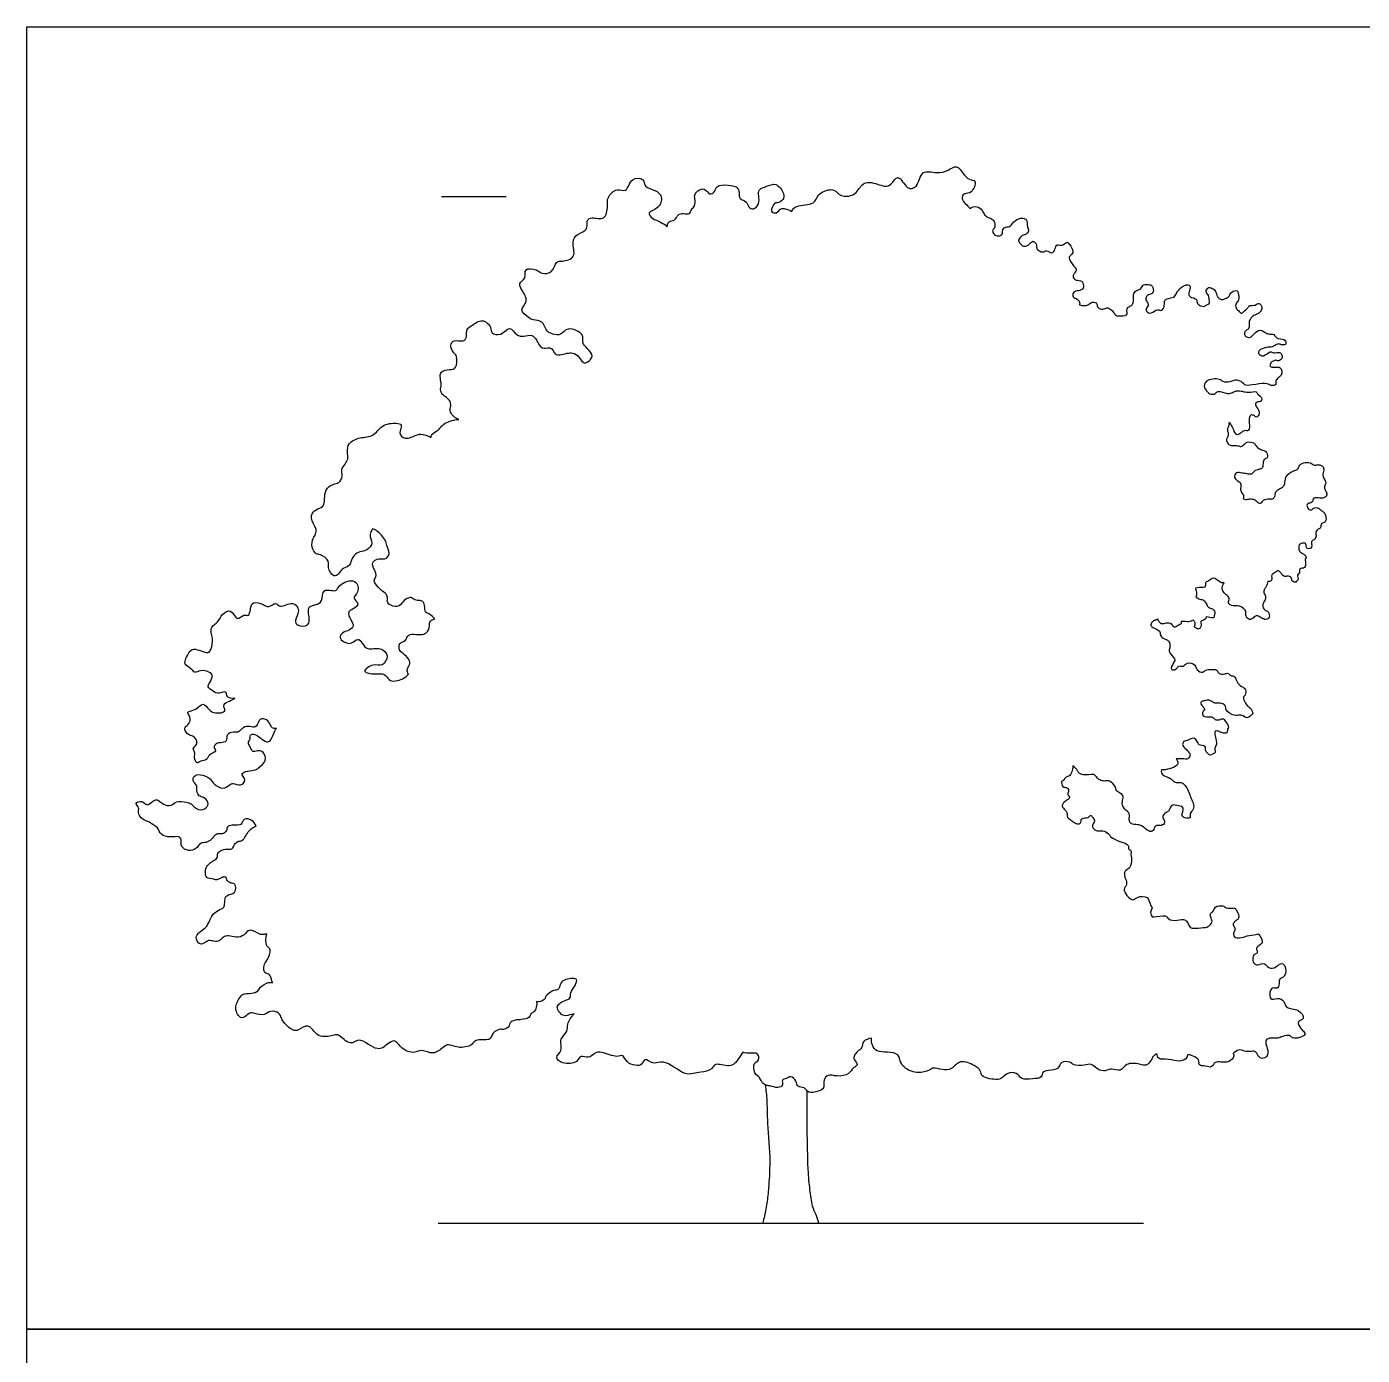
# Model space of a CAD drawing. Header units: millimetres. Extents: x 34 to 295, y 0 to 64.
# Drawn here: x 244.62 to 269.76, y 24.2 to 49.23 of the extents above; entities that cross this region are included whole.
import ezdxf

# ---------------------------------------------------------------- set-up
doc = ezdxf.new("R2010")
doc.units = ezdxf.units.MM
for name, color, linetype, true_color in [('AG-DIAGRAM', 7, 'Continuous', 0xfecc66), ('AG-GUIDE', 7, 'Continuous', 0xcccccc), ('AG-PLANTS', 7, 'Continuous', 0x66ccff), ('X-VPRT', 6, 'Continuous', 0xff00ff)]:
    doc.layers.add(name, color=color, linetype=linetype, true_color=true_color)

msp = doc.modelspace()

# ---------------------------------------------------------------- linework, layer by layer
at = {"layer": 'AG-DIAGRAM'}
msp.add_line((252.363, 26.692), (265.642, 26.692), dxfattribs=at)
at = {"layer": 'AG-GUIDE'}
msp.add_line((252.426, 46.027), (253.646, 46.027), dxfattribs=at)
at = {"layer": 'AG-PLANTS'}
for points, knots in [([(259.021, 45.744), (259.04, 45.79), (259.107, 45.877), (259.467, 45.861), (259.489, 46.082), (259.766, 46.188), (259.872, 46.113), (259.949, 46.025), (260.215, 46.028), (260.325, 46.261), (260.493, 46.323), (260.767, 46.205), (260.893, 46.237), (261.033, 46.487), (261.178, 46.145), (261.403, 46.193), (261.449, 46.552), (261.758, 46.453), (261.961, 46.507), (262.125, 46.639), (262.244, 46.461), (262.351, 46.334), (262.52, 46.346), (262.414, 46.073), (262.278, 46.099), (262.205, 46.01), (262.276, 45.9), (262.332, 45.857), (262.37, 45.808), (262.375, 45.801)], [22.80005, 22.80005, 22.80005, 22.80005, 23.450611, 24.506282, 25.309496, 26.266492, 26.907745, 27.532364, 28.432198, 29.34663, 30.105016, 31.107499, 31.778889, 32.58564, 33.542135, 34.297277, 35.300805, 36.249574, 37.136718, 37.903818, 38.693284, 39.474587, 40.096301, 40.957535, 41.615458, 42.169995, 42.797834, 43.459429, 43.566502, 43.566502, 43.566502, 43.566502]), ([(252.75, 41.828), (252.686, 41.85), (252.57, 41.957), (252.601, 42.055), (252.602, 42.171), (252.521, 42.243), (252.443, 42.293), (252.395, 42.386), (252.435, 42.481), (252.399, 42.603), (252.4, 42.746), (252.581, 42.77), (252.718, 42.78), (252.73, 43.032), (252.638, 43.095), (252.579, 43.219), (252.654, 43.344), (252.834, 43.279), (252.913, 43.382), (252.883, 43.538), (253.001, 43.593), (253.19, 43.751), (253.376, 43.568), (253.349, 43.445), (253.561, 43.393), (253.707, 43.614), (253.835, 43.401), (253.972, 43.388), (254.135, 43.438), (254.218, 43.327), (254.304, 43.135), (254.461, 43.202), (254.54, 43.122), (254.564, 43.025), (254.762, 43.067), (254.867, 43.095), (254.997, 43.05), (255.081, 42.88), (255.185, 42.903), (255.305, 43.022), (255.172, 43.169), (255.057, 43.27), (255.132, 43.445), (254.79, 43.592), (254.686, 43.408), (254.515, 43.427), (254.378, 43.506), (254.346, 43.695), (254.143, 43.694), (254.063, 43.75), (253.875, 43.892), (254.078, 44.055), (253.942, 44.262), (253.864, 44.4), (254.033, 44.478), (253.963, 44.692), (254.231, 44.66), (254.304, 44.566), (254.534, 44.581), (254.571, 44.819), (254.703, 44.8), (254.983, 44.87), (254.865, 45.173), (254.974, 45.331), (255.198, 45.386), (255.144, 45.577), (255.26, 45.652), (255.521, 45.561), (255.562, 45.858), (255.533, 46.012), (255.728, 46.202), (255.922, 46.083), (255.982, 46.397), (256.252, 46.376), (256.238, 46.194), (256.455, 46.16), (256.601, 46.034), (256.531, 45.79), (256.287, 45.745), (256.395, 45.588), (256.614, 45.533), (256.675, 45.46)], [0, 0, 0, 0, 0.8559, 1.433925, 2.051086, 2.655859, 3.234182, 3.81131, 4.392003, 5.069972, 5.715742, 6.47184, 7.12227, 7.977548, 8.603591, 9.264854, 9.890897, 10.65057, 11.255344, 11.953995, 12.602108, 13.478439, 14.328977, 14.933228, 15.697593, 16.531534, 17.322846, 18.017575, 18.747981, 19.419568, 20.225813, 20.911959, 21.500445, 22.031946, 22.822092, 23.465927, 24.135794, 24.912264, 25.464762, 26.155327, 26.93437, 27.648717, 28.358108, 29.361625, 30.14586, 30.874931, 31.60637, 32.366832, 33.13933, 33.767011, 34.564419, 35.37209, 36.262474, 36.941549, 37.645715, 38.380084, 39.206772, 39.876447, 40.682252, 41.506891, 42.143474, 43.03896, 44.001524, 44.788849, 45.615026, 46.346466, 46.965579, 47.84574, 48.749306, 49.520927, 50.408355, 51.14791, 52.070413, 52.887864, 53.572577, 54.400995, 55.183431, 56.05177, 56.86518, 57.536577, 58.515648, 58.515648, 58.515648, 58.515648]), ([(256.675, 45.46), (256.678, 45.493), (256.698, 45.574), (256.827, 45.563), (256.87, 45.697), (256.98, 45.715), (257.108, 45.685), (257.125, 45.793), (257.208, 45.845), (257.201, 45.986), (257.176, 46.057), (257.279, 46.172), (257.404, 46.177), (257.459, 46.05), (257.583, 46.104), (257.592, 46.246), (257.827, 46.255), (258.027, 46.208), (258.03, 46.07), (258.036, 45.966), (258.176, 45.95), (258.197, 45.821), (258.307, 45.77), (258.416, 45.892), (258.399, 46.033), (258.388, 46.176), (258.554, 46.215), (258.73, 46.303), (258.887, 46.088), (258.871, 45.963), (258.755, 45.898), (258.697, 45.924), (258.595, 45.731), (258.742, 45.701), (258.813, 45.815), (258.899, 45.798), (258.984, 45.771), (259.021, 45.744)], [0, 0, 0, 0, 0.595222, 1.199993, 1.848664, 2.456995, 3.084561, 3.630026, 4.199909, 4.875052, 5.383602, 6.081758, 6.699289, 7.32501, 7.910397, 8.548704, 9.412616, 10.235364, 10.881666, 11.446788, 12.080537, 12.723591, 13.299114, 13.990846, 14.710044, 15.358992, 16.089513, 16.880055, 17.771063, 18.410531, 19.045317, 19.47911, 20.236366, 20.804607, 21.453278, 21.973501, 22.666852, 22.666852, 22.666852, 22.666852]), ([(262.375, 45.801), (262.412, 45.826), (262.508, 45.861), (262.618, 45.77), (262.643, 45.677), (262.718, 45.63), (262.813, 45.608), (262.852, 45.515), (262.846, 45.436), (262.795, 45.402), (262.811, 45.326), (262.881, 45.271), (263.003, 45.299), (262.979, 45.406), (263.052, 45.466), (263.129, 45.445), (263.191, 45.555), (263.327, 45.639), (263.472, 45.597), (263.44, 45.452), (263.499, 45.388), (263.436, 45.303), (263.377, 45.315), (263.282, 45.217), (263.297, 45.174), (263.379, 45.059), (263.503, 45.125), (263.566, 45.22), (263.647, 45.108), (263.614, 45.038), (263.75, 44.958), (263.816, 45.031), (263.925, 44.933), (263.982, 45.036), (264.004, 45.144), (264.119, 45.083), (264.204, 45.195), (264.255, 45.117), (264.341, 44.994), (264.277, 44.922), (264.218, 44.875), (264.324, 44.718), (264.394, 44.666), (264.349, 44.581), (264.312, 44.543), (264.336, 44.435), (264.471, 44.464), (264.519, 44.373), (264.511, 44.262), (264.39, 44.253), (264.316, 44.23), (264.297, 44.12), (264.405, 44.109), (264.448, 44.028), (264.441, 43.994), (264.439, 43.988)], [0, 0, 0, 0, 0.692422, 1.363686, 1.938163, 2.479508, 3.053853, 3.631961, 4.142634, 4.57315, 5.055453, 5.604307, 6.190467, 6.751378, 7.282585, 7.763332, 8.397105, 9.149572, 9.784802, 10.449065, 10.969694, 11.505801, 11.961934, 12.612122, 13.000432, 13.645225, 14.30478, 14.858815, 15.44791, 15.938829, 16.59656, 17.123748, 17.733686, 18.30406, 18.866652, 19.448827, 20.057779, 20.547645, 21.260439, 21.794764, 22.253234, 23.032229, 23.573574, 24.100423, 24.538218, 25.073841, 25.702182, 26.263515, 26.833084, 27.445523, 27.962598, 28.492309, 29.059173, 29.65271, 29.78573, 29.78573, 29.78573, 29.78573]), ([(264.439, 43.988), (264.467, 43.978), (264.527, 43.97), (264.603, 43.98), (264.653, 44.04), (264.765, 44.041), (264.771, 43.971), (264.799, 43.908), (264.908, 43.898), (264.97, 43.954), (265.088, 43.851), (265.121, 43.775), (265.171, 43.79), (265.365, 43.761), (265.315, 43.904), (265.369, 43.955), (265.442, 43.981), (265.465, 44.087), (265.447, 44.18), (265.494, 44.263), (265.61, 44.276), (265.628, 44.389), (265.75, 44.362), (265.797, 44.374), (265.843, 44.252), (265.811, 44.196), (265.738, 44.178), (265.697, 44.148), (265.674, 44.078), (265.759, 43.996), (265.689, 43.926), (265.69, 43.86), (265.791, 43.804), (265.902, 43.922), (265.964, 43.865), (266.04, 43.932), (266.033, 44.017), (266.046, 44.089), (266.135, 44.12), (266.236, 44.132), (266.273, 44.224), (266.315, 44.285), (266.439, 44.382), (266.532, 44.355), (266.517, 44.253), (266.469, 44.163), (266.575, 44.116), (266.66, 44.093), (266.632, 43.998), (266.793, 43.936), (266.829, 43.997), (266.894, 44), (266.878, 44.112), (266.875, 44.164), (266.8, 44.231), (266.859, 44.323), (266.918, 44.307), (267.001, 44.268), (267.019, 44.17), (267.046, 44.118), (267.128, 44.075), (267.185, 44.108), (267.267, 44.141), (267.268, 44.22), (267.384, 44.27), (267.429, 44.241), (267.442, 44.113), (267.432, 44.058), (267.361, 44.002), (267.392, 43.904), (267.43, 43.885), (267.483, 43.807), (267.525, 43.863), (267.613, 43.922), (267.635, 43.99), (267.751, 43.965), (267.816, 44.046), (267.89, 43.936), (267.852, 43.861), (267.78, 43.806), (267.721, 43.793), (267.639, 43.716), (267.627, 43.631), (267.639, 43.522), (267.548, 43.506), (267.538, 43.411), (267.598, 43.367), (267.68, 43.376), (267.719, 43.447), (267.845, 43.543), (267.942, 43.451), (268.02, 43.433), (268.107, 43.443), (268.143, 43.336), (268.297, 43.359), (268.33, 43.272), (268.321, 43.23), (268.239, 43.231), (268.191, 43.263), (268.11, 43.22), (268.073, 43.189), (267.948, 43.193), (267.819, 43.141), (267.794, 43.065), (267.91, 42.993), (268.027, 43.134), (268.092, 43.066), (268.212, 43.114), (268.255, 43.038), (268.258, 42.977), (268.188, 42.919), (268.132, 42.959), (268.036, 42.903), (268.008, 42.814), (268.131, 42.813), (268.224, 42.819), (268.254, 42.738), (268.241, 42.658), (268.18, 42.613), (268.12, 42.558), (268.157, 42.474), (268.034, 42.455), (267.974, 42.523), (267.762, 42.491), (267.562, 42.457), (267.537, 42.503), (267.408, 42.601), (267.277, 42.525), (267.137, 42.529), (267.079, 42.604), (266.799, 42.588), (266.776, 42.425), (266.835, 42.371), (266.884, 42.294), (267.004, 42.305), (267.04, 42.383), (267.225, 42.309), (267.298, 42.321), (267.386, 42.379), (267.514, 42.361), (267.608, 42.327), (267.782, 42.373), (267.777, 42.305), (267.906, 42.234), (267.842, 42.151), (267.779, 42.167), (267.735, 42.11), (267.783, 42.05), (267.848, 41.951), (267.769, 41.842), (267.725, 41.92), (267.639, 41.913), (267.63, 41.821), (267.636, 41.767), (267.645, 41.59), (267.529, 41.638), (267.471, 41.557), (267.375, 41.516), (267.332, 41.677), (267.279, 41.757), (267.256, 41.778)], [0, 0, 0, 0, 0.569004, 1.073025, 1.596099, 2.160908, 2.614137, 3.087335, 3.671388, 4.170492, 4.87633, 5.389225, 5.801152, 6.536248, 7.136209, 7.621145, 8.122627, 8.716875, 9.298925, 9.842756, 10.447263, 11.001298, 11.608594, 11.999007, 12.626847, 13.084542, 13.584442, 14.005639, 14.477662, 15.063451, 15.597614, 16.044305, 16.611713, 17.305456, 17.766986, 18.299184, 18.848338, 19.327964, 19.882581, 20.471312, 21.027667, 21.561505, 22.291869, 22.790972, 23.355781, 23.907908, 24.495664, 25.01717, 25.52331, 26.220961, 26.67943, 27.091001, 27.673177, 28.126406, 28.673298, 29.215735, 29.651144, 30.2075, 30.78302, 31.24149, 31.775653, 32.255278, 32.78632, 33.281382, 33.904043, 34.294038, 34.9529, 35.406129, 35.934499, 36.486627, 36.897841, 37.408514, 37.832344, 38.455314, 38.915575, 39.516339, 40.038021, 40.616641, 41.149168, 41.701443, 42.168916, 42.774208, 43.336939, 43.91246, 44.419554, 44.94106, 45.424246, 45.925136, 46.462687, 47.15695, 47.794076, 48.332742, 48.844715, 49.407863, 50.092741, 50.610711, 50.952219, 51.451521, 51.90475, 52.443734, 52.855305, 53.512074, 54.212558, 54.665787, 55.259206, 55.984809, 56.481296, 57.105086, 57.602584, 58.060279, 58.573174, 59.022076, 59.626919, 60.101052, 60.695891, 61.262754, 61.766776, 62.28985, 62.807284, 63.320179, 63.799128, 64.361859, 64.904452, 65.779033, 66.603271, 67.000178, 67.704371, 68.422958, 69.088557, 69.65347, 70.579573, 71.242592, 71.758461, 72.310339, 72.908326, 73.39705, 74.189043, 74.710337, 75.299645, 75.956343, 76.58755, 77.315731, 77.71622, 78.375969, 78.868536, 79.329357, 79.758917, 80.256473, 80.89594, 81.459379, 81.9303, 82.415088, 82.933419, 83.429741, 84.125215, 84.658132, 85.236608, 85.740196, 86.514713, 86.972468, 86.972468, 86.972468, 86.972468]), ([(251.129, 39.767), (251.105, 39.732), (251.051, 39.632), (251.162, 39.508), (251.023, 39.355), (250.891, 39.34), (250.772, 39.28), (250.719, 39.146), (250.692, 39.054), (250.545, 39.03), (250.503, 38.914), (250.389, 38.846), (250.269, 39.043), (250.335, 39.162), (250.147, 39.301), (250.062, 39.276), (249.97, 39.426), (249.998, 39.591), (250.064, 39.665), (250.073, 39.764), (250.028, 39.832), (249.944, 40.024), (250.056, 40.143), (250.212, 40.165), (250.23, 40.333), (250.228, 40.508), (250.384, 40.619), (250.505, 40.621), (250.573, 40.768), (250.529, 40.884), (250.612, 40.988), (250.676, 41.083), (250.649, 41.219), (250.663, 41.394), (250.896, 41.503), (251.15, 41.491), (251.295, 41.739), (251.557, 41.769), (251.71, 41.738), (251.605, 41.568), (251.739, 41.434), (251.954, 41.538), (252.03, 41.56), (252.17, 41.528), (252.224, 41.49)], [5.263757, 5.263757, 5.263757, 5.263757, 5.685403, 6.443626, 7.209279, 7.902283, 8.567694, 9.27186, 9.831072, 10.505685, 11.155486, 11.739681, 12.550291, 13.202599, 14.03344, 14.562623, 15.291544, 16.053314, 16.642083, 17.194581, 17.741525, 18.564928, 19.270739, 19.970066, 20.690811, 21.47612, 22.253818, 22.889057, 23.588383, 24.228953, 24.888614, 25.516295, 26.202619, 26.950996, 27.861516, 28.786142, 29.742372, 30.700246, 31.312692, 32.036802, 32.739643, 33.617086, 34.173641, 35.013906, 35.013906, 35.013906, 35.013906]), ([(252.224, 41.49), (252.232, 41.515), (252.264, 41.583), (252.379, 41.619), (252.419, 41.722), (252.594, 41.814), (252.719, 41.827), (252.75, 41.828)], [12.334278, 12.334278, 12.334278, 12.334278, 12.702442, 13.38004, 13.976564, 14.923425, 15.248624, 15.248624, 15.248624, 15.248624]), ([(267.256, 41.778), (267.251, 41.746), (267.24, 41.684), (267.215, 41.631), (267.241, 41.582), (267.244, 41.504), (267.19, 41.459), (267.232, 41.362), (267.292, 41.33), (267.424, 41.346), (267.477, 41.306), (267.549, 41.362), (267.589, 41.418), (267.725, 41.396), (267.752, 41.346), (267.804, 41.275), (267.888, 41.255), (267.973, 41.221), (267.986, 41.096), (267.919, 41.088), (267.892, 41.028), (267.897, 40.911), (267.819, 40.888), (267.717, 40.864), (267.684, 40.78), (267.59, 40.811), (267.497, 40.813), (267.393, 40.848), (267.334, 40.74), (267.407, 40.679), (267.487, 40.63), (267.472, 40.54), (267.469, 40.467), (267.537, 40.408), (267.526, 40.357), (267.52, 40.334)], [-25.397635, -25.397635, -25.397635, -25.397635, -24.808246, -24.370245, -23.941239, -23.432911, -22.967543, -22.40494, -21.916747, -21.244242, -20.788716, -20.263855, -19.771788, -19.121038, -18.674017, -18.134052, -17.582468, -17.026663, -16.436282, -16.010403, -15.545036, -14.931165, -14.431878, -13.82715, -13.320316, -12.780351, -12.181678, -11.599128, -11.038455, -10.491889, -9.936559, -9.397423, -8.896056, -8.360701, -7.8815, -7.8815, -7.8815, -7.8815]), ([(267.52, 40.334), (267.537, 40.327), (267.574, 40.313), (267.646, 40.339), (267.751, 40.326), (267.784, 40.256), (267.871, 40.244), (267.894, 40.322), (268.014, 40.342), (268.075, 40.32), (268.123, 40.379), (268.125, 40.47), (268.188, 40.512), (268.261, 40.551), (268.315, 40.606), (268.305, 40.749), (268.406, 40.825), (268.458, 40.859), (268.566, 40.89), (268.564, 40.957), (268.658, 41.021), (268.785, 41.025), (268.86, 40.95), (268.915, 40.985), (269.025, 40.962), (269.047, 40.875), (269.003, 40.772), (269.057, 40.691), (269.09, 40.631), (269.041, 40.564), (269.059, 40.499), (269.11, 40.438), (269.073, 40.345), (268.965, 40.344), (268.845, 40.363), (268.833, 40.306), (268.818, 40.26), (268.735, 40.249), (268.714, 40.21), (268.742, 40.132), (268.812, 40.111), (268.843, 40.174), (268.944, 40.167), (268.976, 40.119), (269.028, 40.092), (269.074, 40.042), (269.087, 39.93), (269.051, 39.878), (268.975, 39.87), (268.991, 39.782), (268.931, 39.766), (268.879, 39.708), (268.893, 39.668), (268.895, 39.582), (268.832, 39.56), (268.795, 39.511), (268.821, 39.455), (268.801, 39.395), (268.768, 39.397), (268.705, 39.386), (268.706, 39.483), (268.687, 39.501), (268.571, 39.502), (268.561, 39.396), (268.576, 39.347), (268.632, 39.308), (268.732, 39.237), (268.675, 39.199), (268.696, 39.149), (268.699, 39.055), (268.658, 39.022), (268.605, 39.028), (268.568, 38.996), (268.59, 38.939), (268.552, 38.917), (268.535, 38.876), (268.572, 38.828), (268.526, 38.779), (268.496, 38.75), (268.423, 38.793), (268.446, 38.838), (268.373, 38.895), (268.306, 38.857), (268.247, 38.91), (268.22, 38.952), (268.172, 38.997), (268.136, 38.942), (268.043, 38.911), (268.064, 38.852), (268.061, 38.779), (268.005, 38.77), (267.983, 38.777)], [-53.523097, -53.523097, -53.523097, -53.523097, -53.082559, -52.563539, -51.976108, -51.469275, -50.98419, -50.494325, -49.8624, -49.404142, -48.931667, -48.375483, -47.874116, -47.332401, -46.828979, -46.144484, -45.50334, -45.011138, -44.419415, -43.977778, -43.373639, -42.707379, -42.140436, -41.697294, -41.105336, -40.582742, -39.96993, -39.399534, -38.9283, -38.420469, -37.949702, -37.432791, -36.911917, -36.299105, -35.676618, -35.282602, -34.883623, -34.365654, -34.004904, -33.48403, -33.034837, -32.580175, -32.026277, -31.578528, -31.134639, -30.649127, -30.032786, -29.578107, -29.116104, -28.633047, -28.190188, -27.689878, -27.31044, -26.791489, -26.328407, -25.89416, -25.435001, -25.003654, -24.675296, -24.260598, -23.729326, -23.440866, -22.859929, -22.299265, -21.885017, -21.379748, -20.779231, -20.394652, -19.974302, -19.407021, -19.009742, -18.583154, -18.209636, -17.785137, -17.419076, -17.045293, -16.622063, -16.165731, -15.796615, -15.313664, -14.941744, -14.43106, -13.939986, -13.450028, -13.002685, -12.585464, -12.146974, -11.593416, -11.165573, -10.689194, -10.221065, -10.221065, -10.221065, -10.221065]), ([(251.862, 38.477), (251.822, 38.472), (251.739, 38.451), (251.667, 38.334), (251.558, 38.285), (251.372, 38.361), (251.439, 38.51), (251.309, 38.599), (251.268, 38.63), (251.115, 38.794), (251.239, 38.89), (251.103, 39.068), (251.154, 39.183), (251.277, 39.213), (251.38, 39.185), (251.469, 39.308), (251.384, 39.458), (251.384, 39.556), (251.237, 39.729), (251.152, 39.759), (251.129, 39.767)], [0, 0, 0, 0, 0.652989, 1.332616, 1.967854, 2.718695, 3.383125, 4.062753, 4.549813, 5.360423, 5.980264, 6.803253, 7.411387, 8.054139, 8.645434, 9.291205, 10.034719, 10.63897, 11.577921, 11.933147, 11.933147, 11.933147, 11.933147]), ([(248.536, 36.576), (248.474, 36.569), (248.364, 36.587), (248.391, 36.736), (248.228, 36.645), (248.13, 36.703), (248.007, 36.791), (248.072, 36.872), (248.133, 37.011), (248.048, 37.081), (247.888, 37.116), (247.778, 37.038), (247.717, 37.144), (247.572, 37.212), (247.615, 37.331), (247.667, 37.432), (247.753, 37.55), (248.04, 37.392), (248.094, 37.514), (248.128, 37.684), (248.091, 37.782), (248.076, 37.928), (248.232, 38.009), (248.282, 38.161), (248.472, 38.286), (248.57, 38.007), (248.697, 38.173), (248.805, 38.108), (248.827, 38.263), (248.863, 38.417), (249.078, 38.348), (249.171, 38.272), (249.312, 38.407), (249.386, 38.252), (249.633, 38.437), (249.779, 38.217), (249.649, 38.05), (249.709, 37.93), (249.945, 37.927), (249.938, 38.117), (249.893, 38.305), (250.064, 38.337), (250.197, 38.391), (250.168, 38.674), (250.462, 38.56), (250.481, 38.729), (250.833, 38.858), (250.886, 38.564), (250.724, 38.469), (250.908, 38.358), (250.764, 38.248), (250.648, 38.22), (250.712, 38.048), (250.794, 37.941), (250.686, 37.849), (250.587, 37.833), (250.495, 37.742), (250.552, 37.649), (250.729, 37.569), (250.848, 37.731), (250.941, 37.609), (251.024, 37.471), (251.282, 37.558), (251.451, 37.377), (251.314, 37.162), (251.15, 37.241), (250.885, 37.059), (251.196, 37.027), (251.357, 37.055), (251.429, 36.912), (251.572, 36.882), (251.745, 36.962), (251.804, 37.029)], [7.213083, 7.213083, 7.213083, 7.213083, 7.823803, 8.395517, 9.067191, 9.721337, 10.387449, 10.93865, 11.638799, 12.206214, 12.962772, 13.580785, 14.178772, 14.889903, 15.490002, 16.145092, 16.788004, 17.768194, 18.351496, 19.133001, 19.756236, 20.42222, 21.162538, 21.933034, 22.69029, 23.510866, 24.202712, 24.746067, 25.412051, 26.095875, 26.910418, 27.543423, 28.247615, 28.855273, 29.769281, 30.569152, 31.387241, 31.98995, 32.790042, 33.539871, 34.308291, 35.016032, 35.699857, 36.534373, 37.386364, 38.06589, 39.07458, 39.927975, 40.61239, 41.29107, 41.983258, 42.578933, 43.317848, 43.978386, 44.604106, 45.225457, 45.837782, 46.402695, 47.179401, 47.902833, 48.536582, 49.253018, 50.16767, 50.991909, 51.801934, 52.579043, 53.407572, 54.257291, 55.034964, 55.714007, 56.396407, 57.377168, 57.377168, 57.377168, 57.377168]), ([(267.163, 38.752), (267.14, 38.747), (267.092, 38.749), (266.955, 38.883), (266.891, 38.78), (266.801, 38.776), (266.818, 38.678), (266.77, 38.657), (266.605, 38.67), (266.639, 38.597), (266.647, 38.524), (266.629, 38.487)], [-13.447293, -13.447293, -13.447293, -13.447293, -12.946871, -12.190702, -11.618147, -11.104386, -10.587531, -10.175418, -9.470187, -9.04399, -8.421369, -8.421369, -8.421369, -8.421369]), ([(267.983, 38.777), (267.978, 38.745), (267.958, 38.681), (267.919, 38.638), (267.9, 38.559), (267.954, 38.503), (267.93, 38.405), (267.867, 38.337), (267.922, 38.229), (268.001, 38.22), (268.032, 38.092), (267.939, 38.047), (267.86, 38.089), (267.782, 38.145), (267.728, 38.111), (267.664, 38.042), (267.587, 38.087), (267.564, 38.162), (267.585, 38.245), (267.407, 38.344), (267.338, 38.296), (267.212, 38.37), (267.283, 38.463), (267.199, 38.527), (267.129, 38.596), (267.117, 38.659), (267.141, 38.726), (267.163, 38.752)], [-13.755764, -13.755764, -13.755764, -13.755764, -13.167015, -12.708546, -12.206279, -11.706379, -11.136809, -10.582191, -9.988773, -9.479034, -8.874527, -8.343486, -7.779229, -7.220724, -6.777699, -6.228845, -5.724824, -5.210281, -4.698308, -3.916129, -3.377941, -2.762498, -2.220997, -1.656188, -1.062413, -0.600884, 0, 0, 0, 0]), ([(252.3, 38.073), (252.269, 38.105), (252.207, 38.168), (252.107, 38.19), (252.116, 38.323), (252.072, 38.422), (251.968, 38.411), (251.901, 38.436), (251.868, 38.469), (251.862, 38.477)], [0, 0, 0, 0, 0.689626, 1.240828, 1.892527, 2.471978, 3.040837, 3.630145, 3.784996, 3.784996, 3.784996, 3.784996]), ([(266.629, 38.487), (266.652, 38.468), (266.703, 38.431), (266.784, 38.445), (266.832, 38.339), (266.862, 38.294), (266.903, 38.272), (266.945, 38.267), (267.004, 38.201), (266.972, 38.152), (266.977, 38.056), (266.816, 38.138), (266.823, 38.05), (266.693, 38.034), (266.742, 37.963), (266.716, 37.915), (266.691, 37.864), (266.575, 37.922), (266.637, 37.976), (266.58, 38.062), (266.545, 38.029), (266.473, 38.009), (266.335, 38.04), (266.367, 37.974), (266.279, 37.946), (266.221, 37.891), (266.186, 37.989), (266.063, 38.002), (265.99, 37.961), (265.942, 38.013), (265.919, 38.048), (265.912, 38.068)], [-14.312257, -14.312257, -14.312257, -14.312257, -13.746113, -13.248643, -12.638956, -12.190188, -11.803897, -11.412695, -10.897454, -10.45023, -9.984059, -9.323454, -8.895474, -8.310438, -7.864535, -7.428215, -7.025896, -6.461274, -6.012505, -5.490524, -5.147222, -4.605368, -3.97383, -3.62042, -3.075107, -2.609888, -2.096216, -1.453685, -0.937276, -0.479781, 0, 0, 0, 0]), ([(251.804, 37.029), (251.789, 37.057), (251.767, 37.125), (251.818, 37.178), (251.849, 37.296), (251.695, 37.427), (251.628, 37.475), (251.617, 37.635), (251.774, 37.648), (251.776, 37.824), (252.117, 37.735), (252.21, 37.898), (252.192, 38.042), (252.273, 38.061), (252.3, 38.073)], [24.351169, 24.351169, 24.351169, 24.351169, 24.806283, 25.325697, 25.9347, 26.748331, 27.308354, 27.965053, 28.621082, 29.260983, 30.266265, 31.014022, 31.707121, 32.129532, 32.129532, 32.129532, 32.129532]), ([(265.912, 38.068), (265.902, 38.062), (265.866, 38.043), (265.816, 38.034), (265.766, 37.958), (265.816, 37.903), (265.968, 37.858), (265.952, 37.767), (266.009, 37.697), (266.138, 37.676), (266.146, 37.525), (266.108, 37.463), (266.203, 37.348), (266.258, 37.294), (266.132, 37.138), (266.21, 37.101), (266.278, 37.137), (266.303, 37.202), (266.399, 37.162), (266.457, 37.268), (266.633, 37.217), (266.631, 37.105), (266.767, 37.046), (266.799, 37.114), (266.945, 37.123), (267.039, 37.118), (267.047, 37.026), (267.175, 37.032), (267.244, 37.06), (267.282, 36.992), (267.362, 37.005), (267.388, 36.905), (267.455, 36.812), (267.585, 36.757), (267.565, 36.629), (267.501, 36.599), (267.584, 36.432), (267.663, 36.396), (267.72, 36.284), (267.657, 36.25), (267.59, 36.186), (267.504, 36.264), (267.451, 36.261), (267.348, 36.234), (267.182, 36.35), (267.197, 36.427), (267.139, 36.481), (267.039, 36.492), (266.968, 36.475), (266.889, 36.561), (266.794, 36.526), (266.759, 36.531), (266.694, 36.485), (266.766, 36.417), (266.808, 36.361), (266.757, 36.336), (266.754, 36.277), (266.762, 36.224), (266.898, 36.232), (266.966, 36.213), (266.999, 36.158), (267.088, 36.175), (267.139, 36.206), (267.187, 36.142), (267.265, 36.036), (267.219, 36), (267.228, 35.941), (267.189, 35.908), (267.108, 35.928), (267.048, 35.965), (266.977, 35.962), (266.987, 35.888), (267.001, 35.844), (267.034, 35.697), (266.97, 35.641), (267.013, 35.543), (266.937, 35.527), (266.891, 35.492), (266.839, 35.548), (266.804, 35.593), (266.825, 35.697), (266.673, 35.682), (266.665, 35.763), (266.585, 35.854), (266.488, 35.773), (266.39, 35.781), (266.365, 35.675), (266.451, 35.62), (266.498, 35.558), (266.531, 35.514), (266.494, 35.425), (266.431, 35.434), (266.369, 35.433), (266.294, 35.435), (266.257, 35.436)], [50.763201, 50.763201, 50.763201, 50.763201, 50.996156, 51.48296, 51.990777, 52.463659, 53.177278, 53.690318, 54.226925, 54.866903, 55.53878, 56.026231, 56.719408, 57.212302, 57.970953, 58.394279, 58.904088, 59.351109, 59.874954, 60.465888, 61.179319, 61.777231, 62.416077, 62.86741, 63.579357, 64.124923, 64.610008, 65.239923, 65.733215, 66.20019, 66.674659, 67.235332, 67.883227, 68.555999, 69.159323, 69.598097, 70.344039, 70.939035, 71.531307, 71.990913, 72.521535, 73.10711, 73.529358, 74.132088, 74.937879, 75.42052, 75.915969, 76.508945, 77.001147, 77.602309, 78.167468, 78.533621, 78.974878, 79.524949, 79.984173, 80.366877, 80.813424, 81.193729, 81.858629, 82.363226, 82.801267, 83.342049, 83.767642, 84.275963, 84.930911, 85.326462, 85.75915, 86.141854, 86.670487, 87.188609, 87.622246, 88.071136, 88.514419, 89.21445, 89.737294, 90.267486, 90.732394, 91.155695, 91.635181, 92.094404, 92.614031, 93.241978, 93.738985, 94.323154, 94.942548, 95.499238, 96.025963, 96.606762, 97.137283, 97.561689, 98.090464, 98.52917, 99.006414, 99.640329, 99.640329, 99.640329, 99.640329]), ([(249.319, 36.008), (249.293, 36.003), (249.23, 36.008), (249.203, 36.083), (249.148, 36.187), (248.992, 36.2), (248.972, 36.082), (248.899, 36.013), (248.788, 36.065), (248.665, 36.015), (248.614, 35.93), (248.511, 35.943), (248.364, 35.909), (248.4, 35.757), (248.266, 35.732), (248.193, 35.743), (248.119, 35.647), (248.215, 35.572), (248.031, 35.521), (248.018, 35.401), (247.889, 35.407), (247.819, 35.329), (247.762, 35.469), (247.796, 35.563), (247.726, 35.628), (247.822, 35.697), (247.829, 35.776), (247.749, 35.879), (247.659, 35.875), (247.569, 35.997), (247.631, 36.059), (247.714, 36.146), (247.683, 36.249), (247.615, 36.332), (247.828, 36.354), (247.93, 36.52), (248.053, 36.346), (248.154, 36.285), (248.408, 36.314), (248.254, 36.488), (248.506, 36.542), (248.536, 36.576)], [0, 0, 0, 0, 0.530663, 1.040401, 1.676502, 2.331423, 2.936267, 3.481482, 4.107408, 4.774029, 5.331103, 5.923569, 6.588593, 7.227757, 7.848144, 8.36965, 8.940958, 9.437039, 10.140395, 10.744451, 11.372291, 11.881279, 12.511115, 13.110039, 13.596707, 14.175327, 14.686001, 15.326963, 15.882886, 16.543735, 17.056814, 17.689903, 18.29441, 18.777375, 19.556527, 20.290621, 21.033043, 21.733166, 22.524318, 23.172692, 24.03873, 24.03873, 24.03873, 24.03873]), ([(248.938, 34.177), (248.911, 34.209), (248.872, 34.294), (248.691, 34.326), (248.671, 34.171), (248.521, 34.198), (248.388, 34.175), (248.384, 34.082), (248.33, 34.016), (248.23, 34.028), (248.17, 34.014), (248.096, 33.913), (248, 33.85), (247.882, 33.861), (247.84, 33.781), (247.774, 33.714), (247.62, 33.698), (247.499, 33.805), (247.543, 33.916), (247.471, 33.985), (247.321, 33.952), (247.131, 33.994), (247.095, 34.145), (246.969, 34.206), (246.922, 34.255), (246.793, 34.282), (246.699, 34.424), (246.746, 34.513), (246.634, 34.605), (246.799, 34.66), (246.875, 34.538), (246.982, 34.634), (247.079, 34.693), (247.177, 34.566), (247.345, 34.543), (247.43, 34.649), (247.629, 34.623), (247.722, 34.596), (247.839, 34.442), (248.012, 34.5), (248.051, 34.622), (247.949, 34.718), (247.858, 34.726), (247.807, 34.831), (247.841, 34.933), (247.73, 35.015), (247.763, 35.122), (247.891, 35.157), (248.086, 35.069), (248.136, 34.955), (248.312, 34.851), (248.427, 34.942), (248.502, 34.992), (248.646, 34.911), (248.766, 35.037), (248.586, 35.192), (248.938, 35.22), (248.973, 35.266), (249.151, 35.388), (249.083, 35.579), (248.962, 35.597), (248.863, 35.549), (248.835, 35.664), (248.767, 35.736), (248.837, 35.805), (248.806, 35.897), (248.944, 35.919), (249.174, 35.661), (249.261, 35.894), (249.297, 35.98), (249.319, 36.008)], [13.553705, 13.553705, 13.553705, 13.553705, 14.189889, 14.902698, 15.526401, 16.211993, 16.869758, 17.395534, 17.914948, 18.492052, 18.946155, 19.599081, 20.242135, 20.8538, 21.381903, 21.950144, 22.669342, 23.367499, 23.964777, 24.475613, 25.211319, 26.005284, 26.711096, 27.387587, 27.87631, 28.54408, 29.28064, 29.835199, 30.409727, 31.03343, 31.663278, 32.31, 32.895387, 33.59882, 34.329632, 34.989118, 35.79664, 36.39551, 37.173505, 37.904317, 38.515485, 39.175235, 39.730679, 40.328667, 40.915744, 41.560922, 42.112574, 42.761245, 43.604288, 44.277827, 45.06982, 45.749706, 46.290448, 47.00575, 47.653031, 48.33074, 49.278904, 49.798589, 50.606614, 51.363521, 51.991086, 52.536551, 53.121183, 53.681206, 54.211352, 54.720763, 55.3084, 56.290393, 57.097916, 57.644759, 57.644759, 57.644759, 57.644759]), ([(264.316, 35.302), (264.315, 35.274), (264.307, 35.221), (264.263, 35.116), (264.213, 35.106), (264.156, 35.073), (264.148, 35.03), (264.079, 35.017), (264.119, 34.901), (264.16, 34.904), (264.23, 34.885), (264.233, 34.836), (264.229, 34.8), (264.206, 34.763), (264.26, 34.721), (264.249, 34.678), (264.168, 34.65), (264.089, 34.55), (264.15, 34.489), (264.201, 34.44), (264.208, 34.39), (264.205, 34.325), (264.274, 34.29), (264.337, 34.238), (264.409, 34.195), (264.48, 34.236), (264.457, 34.297), (264.516, 34.326), (264.618, 34.325), (264.649, 34.391), (264.691, 34.324), (264.74, 34.269), (264.673, 34.18), (264.689, 34.127), (264.776, 34.06), (264.912, 34.098), (265.005, 34.002), (265.03, 33.949), (265.194, 33.879), (265.384, 33.822), (265.342, 33.739), (265.425, 33.708), (265.397, 33.639), (265.433, 33.559), (265.402, 33.36), (265.275, 33.338), (265.288, 33.199), (265.321, 33.155), (265.33, 33.045), (265.271, 33), (265.287, 32.893), (265.441, 32.741), (265.519, 32.848), (265.746, 32.856), (265.75, 32.7), (265.827, 32.63), (265.762, 32.567), (265.794, 32.464), (265.844, 32.446), (266.073, 32.512), (266.105, 32.399), (266.278, 32.383), (266.448, 32.443), (266.5, 32.267), (266.58, 32.236), (266.768, 32.261), (266.853, 32.257), (266.944, 32.356), (266.927, 32.393), (266.908, 32.474), (266.891, 32.523), (266.962, 32.557), (266.981, 32.663), (267.145, 32.681), (267.192, 32.618), (267.32, 32.619), (267.376, 32.639), (267.455, 32.46), (267.421, 32.41), (267.358, 32.366), (267.314, 32.312), (267.373, 32.249), (267.37, 32.21), (267.324, 32.15), (267.363, 32.041), (267.539, 32.075), (267.585, 32.11), (267.762, 32.114), (267.805, 32.157), (267.867, 32.048), (267.893, 31.97), (267.822, 31.922), (267.756, 31.872), (267.791, 31.802), (267.776, 31.759), (267.705, 31.757), (267.687, 31.593), (267.796, 31.534), (267.931, 31.614), (267.991, 31.474), (268.144, 31.503), (268.217, 31.598), (268.334, 31.552), (268.327, 31.314), (268.185, 31.301), (268.204, 31.201), (268.174, 31.086), (268.057, 31.151), (268.005, 31.002), (268.043, 30.873), (268.21, 30.953), (268.311, 30.839), (268.327, 30.726), (268.57, 30.737), (268.704, 30.528), (268.514, 30.499), (268.604, 30.348), (268.668, 30.297), (268.695, 30.235), (268.584, 30.175), (268.441, 30.162), (268.41, 30.243), (268.255, 30.214), (268.176, 30.16), (268.046, 30.188), (267.935, 30.15), (267.948, 30.064), (267.98, 29.989), (267.998, 29.804), (267.822, 29.776), (267.787, 29.895), (267.719, 29.94), (267.616, 29.907), (267.483, 29.95), (267.433, 29.959), (267.355, 29.916), (267.331, 29.884)], [0, 0, 0, 0, 0.553614, 1.162131, 1.577934, 2.044162, 2.415761, 2.841354, 3.419233, 3.794335, 4.271966, 4.656286, 5.022438, 5.37548, 5.828949, 6.165404, 6.715475, 7.339335, 7.843604, 8.345173, 8.761657, 9.213007, 9.711944, 10.26618, 10.79557, 11.268235, 11.686646, 12.125435, 12.728404, 13.135138, 13.588983, 14.085304, 14.666067, 15.082551, 15.670101, 16.357146, 17.001511, 17.447979, 18.253638, 19.042834, 19.492112, 19.970064, 20.418644, 20.985456, 21.785249, 22.391512, 23.023178, 23.48935, 24.078033, 24.556279, 25.15008, 25.946745, 26.558636, 27.363315, 28.041068, 28.58984, 29.092353, 29.665336, 30.082116, 30.947411, 31.500274, 32.254337, 32.999884, 33.71368, 34.24623, 35.053876, 35.628665, 36.263026, 36.62552, 37.171556, 37.568348, 38.044331, 38.631278, 39.326722, 39.842587, 40.490055, 40.91148, 41.687834, 42.131308, 42.654488, 43.110187, 43.620435, 43.972872, 44.471811, 45.025872, 45.762921, 46.263146, 47.034171, 47.428372, 48.045466, 48.568048, 49.09033, 49.604002, 50.092465, 50.447795, 50.88717, 51.579575, 52.177618, 52.843858, 53.475141, 54.158085, 54.783904, 55.345837, 56.180877, 56.78678, 57.342964, 57.91336, 58.467258, 59.141735, 59.740256, 60.454045, 61.135216, 61.709176, 62.594547, 63.375016, 64.005191, 64.686928, 65.257674, 65.66558, 66.296989, 66.98725, 67.466229, 68.163849, 68.757448, 69.435767, 70.028039, 70.520241, 71.085298, 71.83296, 72.493927, 73.111149, 73.611869, 74.221831, 74.913228, 75.344283, 76.00007, 76.00007, 76.00007, 76.00007]), ([(265.984, 35.226), (265.979, 35.209), (265.972, 35.169), (266.04, 35.105), (266.153, 35.081), (266.219, 34.993), (266.299, 34.989), (266.41, 34.993), (266.511, 34.785), (266.535, 34.687), (266.588, 34.6), (266.595, 34.48), (266.504, 34.416), (266.542, 34.321), (266.447, 34.308), (266.336, 34.356), (266.428, 34.527), (266.301, 34.55), (266.171, 34.588), (266.139, 34.478), (266.1, 34.435), (265.989, 34.379), (266.024, 34.294), (266.053, 34.228), (265.985, 34.165), (265.854, 34.199), (265.839, 34.067), (265.73, 34.061), (265.632, 34.176), (265.534, 34.197), (265.402, 34.2), (265.364, 34.287), (265.397, 34.408), (265.288, 34.479), (265.238, 34.564), (265.247, 34.647), (265.277, 34.754), (265.187, 34.794), (265.12, 34.847), (265.124, 34.917), (265.008, 35.035), (264.911, 35.011), (264.816, 35.031), (264.747, 35.103), (264.71, 35.153), (264.576, 35.125), (264.451, 35.139), (264.407, 35.2), (264.386, 35.244), (264.341, 35.285), (264.316, 35.302)], [-35.79711, -35.79711, -35.79711, -35.79711, -35.368801, -34.824816, -34.180765, -33.579886, -33.066257, -32.476314, -31.604257, -30.986696, -30.396753, -29.773271, -29.185515, -28.67634, -28.1702, -27.58954, -26.888191, -26.29861, -25.643247, -25.079405, -24.604113, -23.991673, -23.470167, -22.985886, -22.474469, -21.848543, -21.258116, -20.719133, -20.003478, -19.39886, -18.746158, -18.216281, -17.584861, -16.939698, -16.360949, -15.814057, -15.231505, -14.67923, -14.148023, -13.668397, -12.946196, -12.363644, -11.79035, -11.202228, -10.764729, -10.087393, -9.421107, -8.938804, -8.474522, -8.071352, -8.071352, -8.071352, -8.071352]), ([(266.257, 35.436), (266.278, 35.407), (266.335, 35.3), (266.105, 35.233), (266.007, 35.225), (265.984, 35.226)], [64.481242, 64.481242, 64.481242, 64.481242, 64.842907, 65.807729, 66.124079, 66.124079, 66.124079, 66.124079]), ([(249.14, 32.137), (249.118, 32.132), (249.057, 32.123), (248.998, 32.122), (248.805, 32.264), (248.721, 32.097), (248.56, 32.065), (248.421, 32.108), (248.312, 32.091), (248.256, 31.997), (248.139, 31.99), (248.037, 32.034), (247.957, 31.951), (247.849, 31.934), (247.787, 32.075), (247.859, 32.17), (247.983, 32.251), (248.036, 32.315), (248.09, 32.488), (248.213, 32.587), (248.345, 32.627), (248.342, 32.73), (248.352, 32.886), (248.568, 32.884), (248.553, 33.097), (248.462, 33.083), (248.374, 33.149), (248.378, 33.223), (248.275, 33.201), (248.2, 33.144), (248.137, 33.174), (247.984, 33.18), (247.981, 33.295), (247.985, 33.388), (248.053, 33.466), (248.132, 33.518), (248.231, 33.572), (248.19, 33.664), (248.297, 33.715), (248.366, 33.746), (248.493, 33.72), (248.524, 33.824), (248.588, 33.891), (248.695, 33.876), (248.794, 34.104), (248.89, 34.151), (248.938, 34.177)], [-27.258141, -27.258141, -27.258141, -27.258141, -26.955328, -26.409863, -25.586166, -24.873985, -24.132923, -23.410492, -22.816978, -22.226747, -21.606662, -21.006562, -20.398905, -19.833154, -19.1738, -18.543951, -17.825059, -17.279361, -16.497776, -15.739389, -15.088101, -14.517402, -13.836914, -13.069664, -12.350771, -11.84022, -11.240822, -10.807959, -10.262494, -9.692611, -9.206172, -8.519525, -7.944002, -7.364551, -6.77973, -6.178235, -5.594934, -5.086384, -4.493231, -3.949406, -3.331233, -2.758912, -2.207034, -1.652475, -0.762377, 0, 0, 0, 0]), ([(249.242, 31.219), (249.237, 31.264), (249.198, 31.345), (249.183, 31.391), (249.077, 31.388), (249.072, 31.557), (249.147, 31.633), (249.242, 31.853), (249.109, 31.899), (249.115, 32.068), (249.14, 32.137)], [-5.283679, -5.283679, -5.283679, -5.283679, -4.588727, -4.201225, -3.675449, -2.988802, -2.329316, -1.487793, -0.888395, 0, 0, 0, 0]), ([(254.216, 30.865), (254.229, 30.802), (254.193, 30.656), (254.108, 30.659), (254.096, 30.549), (253.927, 30.521), (253.824, 30.52), (253.701, 30.474), (253.716, 30.398), (253.601, 30.326), (253.538, 30.352), (253.422, 30.307), (253.374, 30.233), (253.356, 30.156), (253.262, 30.14), (253.13, 30.153), (253.034, 30.113), (252.999, 30.027), (252.73, 29.971), (252.559, 30.078), (252.454, 29.999), (252.273, 29.845), (252.054, 29.98), (251.882, 29.862), (251.646, 29.998), (251.545, 30.163), (251.413, 30.066), (251.325, 29.988), (251.215, 29.96), (251.038, 30.058), (250.864, 30.182), (250.704, 30.011), (250.493, 30.261), (250.4, 30.225), (250.174, 30.184), (250.055, 30.25), (249.918, 30.47), (249.738, 30.312), (249.617, 30.309), (249.445, 30.472), (249.414, 30.553), (249.372, 30.662), (249.201, 30.706), (249.099, 30.592), (248.914, 30.634), (248.813, 30.674), (248.7, 30.527), (248.592, 30.592), (248.551, 30.709), (248.551, 30.793), (248.66, 31.042), (248.843, 31.004), (248.982, 31.058), (249.008, 31.143), (249.158, 31.234), (249.219, 31.22), (249.242, 31.219)], [-50.539537, -50.539537, -50.539537, -50.539537, -49.70699, -49.239274, -48.692382, -47.954058, -47.304866, -46.682205, -46.21256, -45.573016, -45.083997, -44.445977, -43.886619, -43.391557, -42.844059, -42.145242, -41.566493, -41.028942, -40.078495, -39.266481, -38.628117, -37.755667, -36.875675, -36.079178, -35.132317, -34.369766, -33.695153, -33.036095, -32.44066, -31.592002, -30.770985, -30.002395, -29.037576, -28.459551, -27.585025, -26.880859, -26.025581, -25.213137, -24.572787, -23.686351, -23.115319, -22.502873, -21.774547, -21.075221, -20.284258, -19.692128, -18.960689, -18.371637, -17.727587, -17.162531, -16.25102, -15.476901, -14.790577, -14.239452, -13.457016, -13.025911, -13.025911, -13.025911, -13.025911]), ([(254.924, 30.632), (254.908, 30.629), (254.847, 30.618), (254.733, 30.572), (254.646, 30.663), (254.587, 30.76), (254.651, 30.837), (254.746, 30.887), (254.867, 30.918), (254.844, 31.037), (254.943, 31.153), (255.015, 31.33), (254.722, 31.28), (254.661, 31.202), (254.637, 31.072), (254.534, 31.09), (254.371, 30.971), (254.386, 30.906), (254.278, 30.851), (254.23, 30.862), (254.216, 30.865)], [11.787713, 11.787713, 11.787713, 11.787713, 12.040583, 12.747361, 13.382591, 13.985472, 14.527169, 15.165476, 15.77714, 16.358334, 17.118793, 17.770492, 18.659138, 19.27779, 19.88995, 20.455073, 21.262595, 21.708393, 22.35927, 22.646133, 22.646133, 22.646133, 22.646133]), ([(258.099, 29.912), (258.071, 29.863), (258.006, 29.771), (257.954, 29.7), (257.841, 29.618), (257.566, 29.726), (257.527, 29.57), (257.307, 29.532), (257.166, 29.508), (256.984, 29.471), (256.615, 29.802), (256.414, 29.655), (256.248, 29.825), (256.201, 29.648), (256.073, 29.662), (255.905, 29.705), (255.847, 29.882), (255.722, 29.793), (255.445, 29.928), (255.312, 29.908), (255.203, 29.775), (255.037, 29.873), (254.988, 29.697), (254.711, 29.679), (254.543, 29.815), (254.721, 29.933), (254.632, 30.168), (254.815, 30.293), (254.78, 30.446), (254.871, 30.578), (254.924, 30.632)], [-21.681265, -21.681265, -21.681265, -21.681265, -20.905165, -20.345623, -19.675756, -18.734722, -18.095915, -17.238708, -16.514598, -15.734702, -14.476522, -13.630137, -12.882864, -12.242294, -11.611833, -10.829398, -10.123587, -9.505203, -8.47875, -7.800781, -7.080807, -6.380975, -5.701348, -4.744393, -4.003701, -3.274779, -2.403025, -1.600213, -0.898872, 0, 0, 0, 0]), ([(260.522, 30.177), (260.462, 30.163), (260.342, 30.12), (260.357, 29.981), (260.253, 29.93), (260.195, 29.851), (260.178, 29.769), (260.292, 29.672), (260.164, 29.619), (260.104, 29.481), (259.876, 29.444), (259.7, 29.503), (259.611, 29.386), (259.643, 29.226), (259.523, 29.171), (259.326, 29.122), (259.27, 29.262), (259.114, 29.243), (259.116, 29.372), (258.999, 29.478), (258.926, 29.403), (258.818, 29.4), (258.873, 29.282), (258.75, 29.223), (258.613, 29.285), (258.518, 29.278), (258.446, 29.36), (258.419, 29.439), (258.306, 29.503), (258.289, 29.717), (258.424, 29.748), (258.387, 29.902), (258.281, 29.89), (258.127, 29.889), (258.099, 29.912)], [-32.86931, -32.86931, -32.86931, -32.86931, -32.299931, -31.622221, -31.01745, -30.43263, -29.912138, -29.290788, -28.70825, -27.991402, -27.11548, -26.33051, -25.689314, -24.977448, -24.33227, -23.530631, -22.877162, -22.228492, -21.616332, -20.942793, -20.377251, -19.847105, -19.292546, -18.684888, -17.957984, -17.387285, -16.797423, -16.261777, -15.602027, -14.809654, -14.19799, -13.574755, -12.973086, -12.176198, -12.176198, -12.176198, -12.176198]), ([(265.896, 29.884), (265.874, 29.87), (265.817, 29.829), (265.794, 29.758), (265.692, 29.638), (265.569, 29.695), (265.308, 29.718), (265.226, 29.529), (265.039, 29.61), (264.957, 29.562), (264.807, 29.545), (264.66, 29.718), (264.536, 29.646), (264.308, 29.663), (264.266, 29.736), (264.075, 29.743), (264.055, 29.582), (263.858, 29.568), (263.732, 29.546), (263.737, 29.417), (263.548, 29.411), (263.344, 29.381), (263.265, 29.537), (263.081, 29.526), (262.996, 29.437), (262.908, 29.376), (262.577, 29.431), (262.587, 29.568), (262.459, 29.667), (262.184, 29.787), (262.04, 29.574), (261.855, 29.569), (261.685, 29.633), (261.611, 29.562), (261.394, 29.5), (261.162, 29.586), (261.055, 29.721), (261.045, 29.888), (260.821, 29.916), (260.621, 29.907), (260.529, 30.038), (260.517, 30.132), (260.522, 30.177)], [-29.303845, -29.303845, -29.303845, -29.303845, -28.982912, -28.381027, -27.7014, -27.034623, -26.11212, -25.356022, -24.594253, -24.021678, -23.324384, -22.493241, -21.815273, -20.951192, -20.415891, -19.686226, -19.017898, -18.214975, -17.579737, -17.020195, -16.250085, -15.413867, -14.694667, -13.945055, -13.302303, -12.685143, -11.664009, -11.058195, -10.317503, -9.34639, -8.473073, -7.681064, -6.915026, -6.349971, -5.476654, -4.546893, -3.783045, -3.082541, -2.241532, -1.402177, -0.698011, 0, 0, 0, 0]), ([(267.331, 29.884), (267.334, 29.88), (267.348, 29.853), (267.336, 29.798), (267.219, 29.684), (266.98, 29.766), (266.939, 29.605), (266.816, 29.655), (266.657, 29.653), (266.731, 29.786), (266.448, 29.897), (266.483, 29.794), (266.311, 29.714), (266.126, 29.793), (265.91, 29.76), (265.899, 29.852), (265.896, 29.884)], [-8.983729, -8.983729, -8.983729, -8.983729, -8.884466, -8.398385, -7.681424, -6.809931, -6.187682, -5.546456, -4.884397, -4.316802, -3.429044, -3.00743, -2.27031, -1.394666, -0.583839, 0, 0, 0, 0]), ([(258.521, 29.293), (258.534, 29.196), (258.559, 28.992), (258.553, 28.634), (258.624, 27.937), (258.589, 27.416), (258.565, 27.112), (258.51, 26.829), (258.486, 26.737), (258.474, 26.692)], [-7.866724, -7.866724, -7.866724, -7.866724, -6.845837, -5.712735, -4.121866, -2.747198, -1.700957, -0.708657, 0, 0, 0, 0]), ([(259.531, 26.692), (259.515, 26.743), (259.481, 26.851), (259.399, 27.008), (259.361, 27.354), (259.319, 27.694), (259.309, 28.794), (259.31, 29.045), (259.311, 29.181)], [1.942227, 1.942227, 1.942227, 1.942227, 2.704464, 3.498805, 4.566581, 5.732939, 7.684079, 8.89119, 8.89119, 8.89119, 8.89119])]:
    msp.add_open_spline(points, degree=3, knots=knots, dxfattribs=at)
msp.add_open_spline([(258.474, 26.692), (258.827, 26.692), (259.179, 26.692), (259.531, 26.692)], degree=3, dxfattribs=at)
at = {"layer": 'X-VPRT'}
for points in [[(244.617, 24.691), (244.617, 49.227), (294.909, 49.227), (294.909, 24.691)], [(244.617, 0.156), (244.617, 24.691), (294.909, 24.691), (294.909, 0.156)]]:
    msp.add_lwpolyline(points, close=True, dxfattribs=at)

doc.saveas('drawing.dxf')
